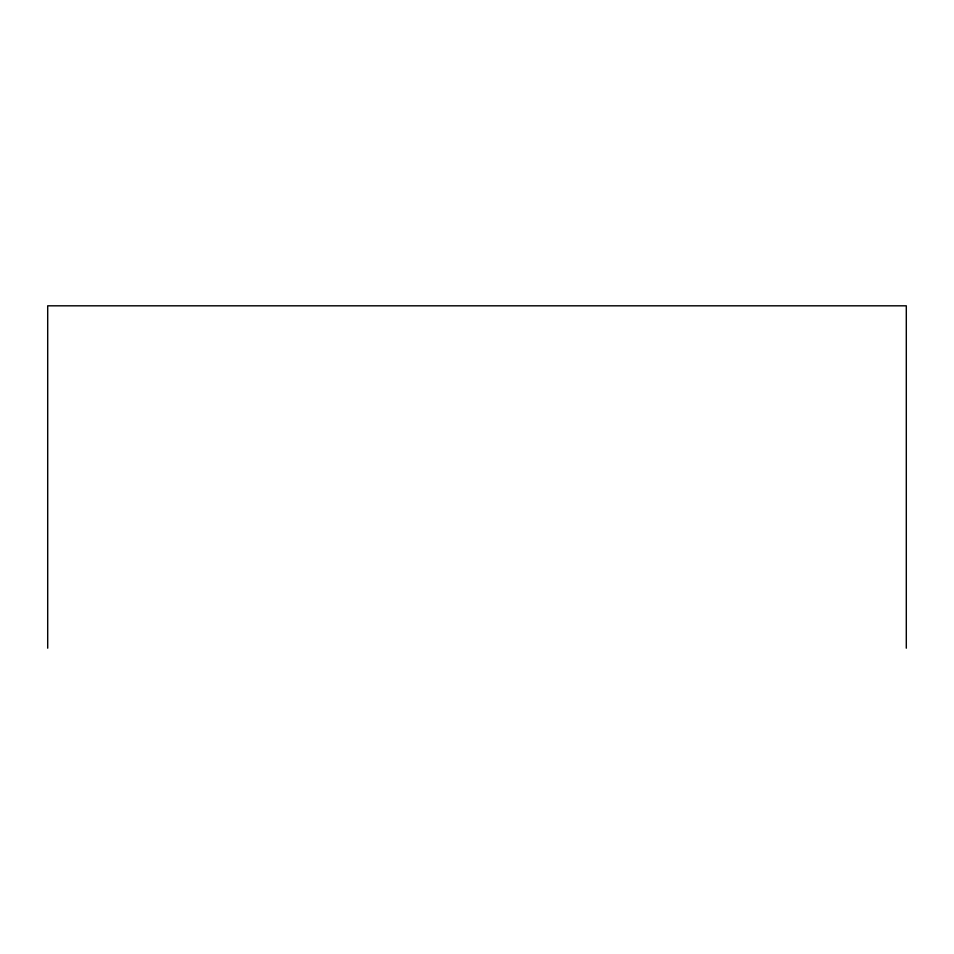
<?xml version="1.0" encoding="UTF-8"?>
<svg xmlns="http://www.w3.org/2000/svg" width="954" height="954" viewBox="0 0 954 954"><rect width="100%" height="100%" fill="white"/><g stroke="black" fill="none" stroke-linecap="round" stroke-linejoin="round"><path stroke-width="1.43" d="M906.3 648.183L906.3 305.817L47.7 305.817L47.7 648.183"/></g></svg>
